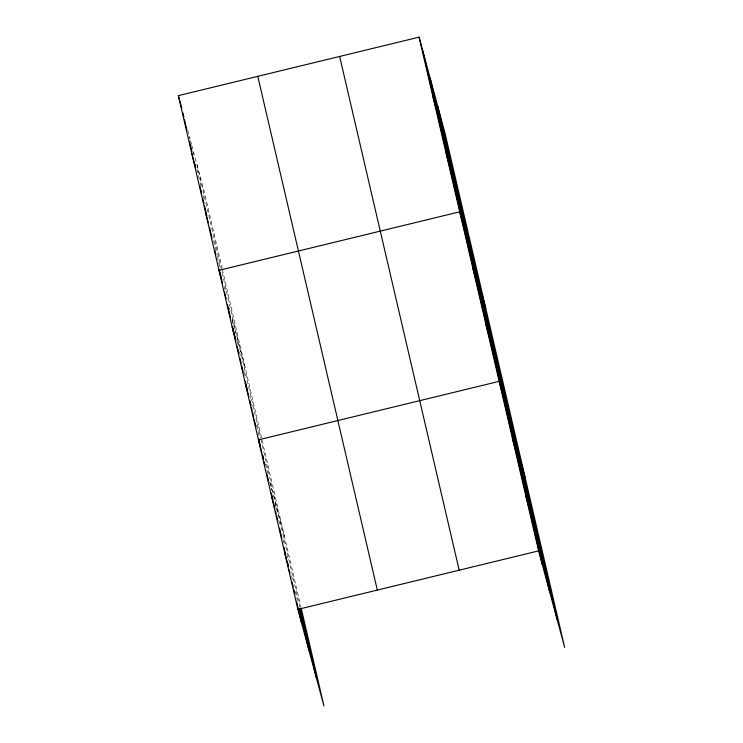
<?xml version="1.0" encoding="UTF-8"?>
<svg xmlns="http://www.w3.org/2000/svg" width="743" height="743" viewBox="0 0 743 743"><rect width="100%" height="100%" fill="white"/><g stroke="black" fill="none" stroke-linecap="round" stroke-linejoin="round"><path stroke-width="0.56" stroke-dasharray="3.71 2.79" d="M187.663 130.146L188.843 134.511M191.48 144.263L189.437 136.693L189.957 138.932M191.768 145.349L204.39 192.112L222.101 268.251M232.113 318.942L245.023 366.782M284.476 536.316L269.523 480.897L271.622 489.943M222.361 269.365L301.036 607.523M197.025 164.816L260.542 437.822M260.802 438.946L299.986 607.356M193.078 152.371L193.607 154.609M196.988 169.163L199.858 181.487M200.118 182.602L200.898 185.964M202.978 194.917L203.758 198.279M213.659 240.825L215.749 249.787M217.309 256.502L219.659 266.579M224.34 286.733L225.129 290.095M229.29 308.011L229.81 310.249M232.178 320.409L233.497 326.056M236.915 340.749L237.964 345.272M239.543 352.052L240.853 357.708M244.271 372.401L245.589 378.048M249.797 396.13L250.326 398.397M251.636 404.043L252.165 406.31M256.632 425.516L259.53 437.952M265.576 463.948L267.675 472.985M274.78 503.503L275.569 506.893M275.829 508.026L276.359 510.283M278.727 520.462L280.037 526.109M283.194 539.669L284.513 545.325M286.872 555.495L287.402 557.752M291.609 575.844L292.928 581.49M295.287 591.66L297.395 600.706"/><path stroke-width="1.11" d="M301.305 608.647L323.92 705.85L297.887 609.381L178.357 95.643L419.08 37.15L445.113 133.619L564.643 647.357L538.61 550.888L419.08 37.15M297.887 609.381L538.61 550.888M432.63 95.373L436.345 109.137M446.181 153.597L449.886 167.361M485.755 308.289L459.722 211.82L218.999 270.313L222.426 283.018M472.873 268.334L476.588 282.089M486.024 324.84L489.73 338.604M525.199 477.823L499.166 381.354L258.443 439.847L261.87 452.552M512.317 437.868L516.032 451.623M525.468 494.374L529.174 508.138M178.357 95.643L181.784 108.339M191.908 153.866L195.613 167.621L194.833 164.268M205.449 212.089L208.309 222.677M232.141 326.818L235.856 340.582M245.292 383.332L248.431 394.979M262.446 454.697L263.338 457.976M271.594 496.352L274.446 506.94M284.736 552.866L288.451 566.63L287.662 563.24M437.748 106.323L557.278 620.061M430.16 78.21L549.69 591.948M422.795 50.914L542.325 564.652M339.644 56.449L459.174 570.187M257.793 76.334L377.323 590.072M300.246 608.48L316.555 678.554M299.234 608.619L308.967 650.431M182.852 112.76L183.892 117.236M184.413 119.474L186.762 129.551M189.623 141.876L191.973 151.953M200.043 186.66L201.613 193.375M202.913 198.975L203.953 203.452M204.474 205.69L206.823 215.767M209.684 228.092L212.034 238.169M214.894 250.484L215.934 254.96M219.324 269.514L221.665 279.591M224.553 291.98L226.132 298.77M227.442 304.416L228.491 308.939M229.02 311.196L230.599 317.976M232.698 327.022L235.067 337.192M237.175 346.238L238.754 353.018M240.063 358.665L241.122 363.188M241.642 365.445L243.221 372.234M245.329 381.27L247.688 391.44M249.797 400.486L250.846 405.009M251.375 407.266L252.165 410.656M252.685 412.922L253.744 417.436M254.264 419.702L255.843 426.482M258.74 438.909L260.31 445.698M262.418 454.735L263.468 459.258M263.997 461.514L264.787 464.904M266.886 473.95L268.464 480.73M271.362 493.166L272.941 499.946M275.569 511.249L276.09 513.506M276.619 515.772L277.408 519.162M279.507 528.199L281.876 538.369M283.984 547.415L285.563 554.194M289.241 570.02L290.03 573.41M292.129 582.447L293.188 586.97M293.708 589.236L294.497 592.626M296.606 601.663L301.602 623.136"/></g></svg>
